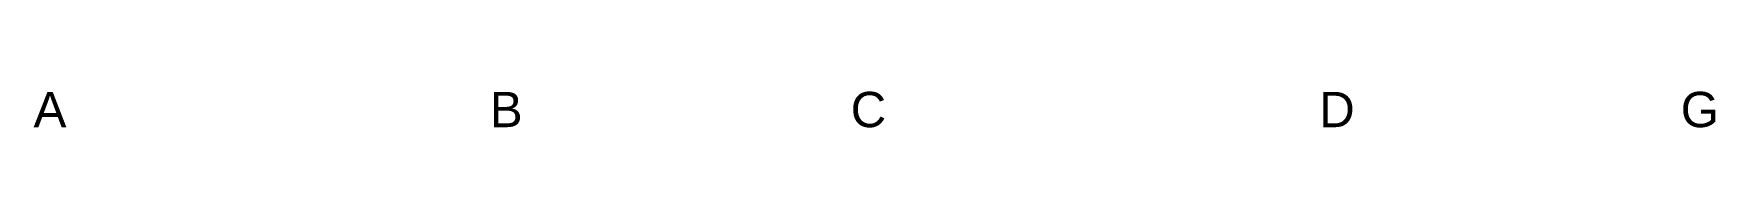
# Model space of a CAD drawing. Header units: millimetres. Extents: x -3973702 to -1592236, y 74982 to 569678.
# Drawn here: x -1734294 to -1708155, y 129102 to 129666 of the extents above; entities that cross this region are included whole.
import ezdxf

# ---------------------------------------------------------------- set-up
doc = ezdxf.new("R2010")
doc.units = ezdxf.units.MM
doc.header["$LTSCALE"] = 1000
doc.header["$MEASUREMENT"] = 0
doc.layers.add('TEXT', color=9, linetype='Continuous')
doc.styles.get("Standard").update_dxf_attribs({"font": 'arial.ttf'})

msp = doc.modelspace()

# ---------------------------------------------------------------- texts
at = {"layer": 'TEXT', "char_height": 548, "width": 77.29, "attachment_point": 1}
for s, insert in [('A', (-1734295, 129658)), ('B', (-1727203, 129658)), ('C', (-1721595, 129658)), ('D', (-1714313, 129658)), ('G', (-1708694, 129658))]:
    msp.add_mtext(s, dxfattribs=dict(at, insert=insert))

doc.saveas('drawing.dxf')
